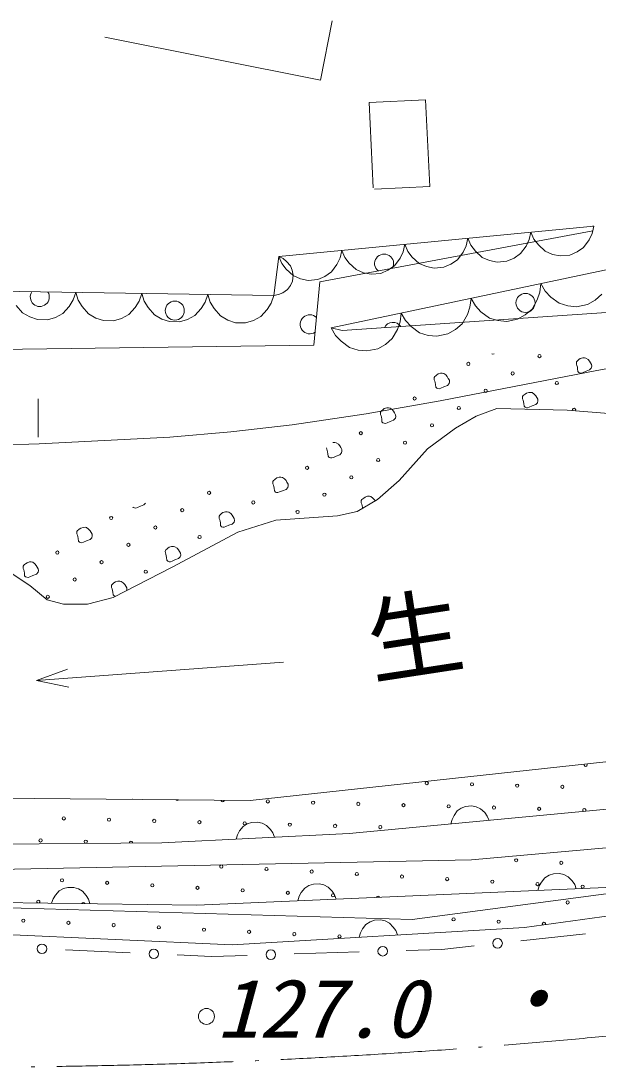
# Model space of a CAD drawing. Units: millimetres, scale not verified. Extents: x 40000 to 680000, y 20000 to 380000.
# Drawn here: x 197141 to 215187, y 262432 to 295153 of the extents above; entities that cross this region are included whole.
import ezdxf
from ezdxf.enums import TextEntityAlignment as Align

# ---------------------------------------------------------------- set-up
doc = ezdxf.new("R2010")
doc.units = ezdxf.units.MM
doc.header["$LTSCALE"] = 1000
doc.linetypes.add('USER3', pattern=[7.000001, 5.508197, -0.688525, 0.114754, -0.688525])
doc.layers.add('S-BGD', color=1, linetype='Continuous', lineweight=13)
doc.layers.add('S-BMK', color=3, linetype='USER3', lineweight=13)
doc.styles.add('ＭＳ ゴシック', font='')
doc.styles.get('ＭＳ ゴシック').set_extended_font_data('MS Gothic')

msp = doc.modelspace()

# ---------------------------------------------------------------- linework, layer by layer
at = {"layer": 'S-BGD'}
for p, q in [((206505, 293296), (206877, 295153)), ((199766, 294646), (206505, 293296)), ((209796, 292685), (208025, 292601)), ((208025, 292601), (208151, 289929)), ((209924, 289970), (209796, 292685)), ((208192, 289888), (209924, 289970)), ((205204, 287784), (215058, 288738)), ((215001, 288504), (215058, 288738)), ((215058, 288738), (215027, 288586)), ((215027, 288586), (206484, 286992)), ((211059, 288122), (211116, 288357)), ((211116, 288357), (211212, 288137)), ((212935, 288110), (213030, 288313)), ((213030, 288313), (213087, 288548)), ((213087, 288548), (213183, 288328)), ((213183, 288328), (213320, 288147)), ((214735, 288066), (214906, 288301)), ((214906, 288301), (215001, 288504)), ((207118, 287741), (207175, 287975)), ((207175, 287975), (207271, 287755)), ((209089, 287931), (209146, 288166)), ((209146, 288166), (209241, 287946)), ((209241, 287946), (209378, 287766)), ((210965, 287919), (211059, 288122)), ((211212, 288137), (211349, 287956)), ((211349, 287956), (211562, 287758)), ((212764, 287875), (212935, 288110)), ((213320, 288147), (213533, 287949)), ((213533, 287949), (213761, 287852)), ((214529, 287926), (214735, 288066)), ((205053, 286563), (205204, 287784)), ((205339, 287718), (205204, 287784)), ((205204, 287784), (205300, 287564)), ((205449, 287633), (205339, 287718)), ((205568, 287497), (205449, 287633)), ((207023, 287537), (207118, 287741)), ((207271, 287755), (207408, 287575)), ((208823, 287493), (208994, 287728)), ((208994, 287728), (209089, 287931)), ((209378, 287766), (209591, 287567)), ((210588, 287545), (210793, 287684)), ((210793, 287684), (210965, 287919)), ((211562, 287758), (211790, 287661)), ((211790, 287661), (212029, 287610)), ((212029, 287610), (212334, 287639)), ((212334, 287639), (212559, 287736)), ((212559, 287736), (212764, 287875)), ((213761, 287852), (214000, 287801)), ((214000, 287801), (214305, 287830)), ((214305, 287830), (214529, 287926)), ((205300, 287564), (205437, 287384)), ((205437, 287384), (205650, 287186)), ((205625, 287354), (205568, 287497)), ((205653, 287204), (205625, 287354)), ((206647, 287163), (206852, 287302)), ((206843, 285553), (215585, 287397)), ((206852, 287302), (207023, 287537)), ((207408, 287575), (207621, 287376)), ((207621, 287376), (207849, 287279)), ((208393, 287257), (208617, 287354)), ((208617, 287354), (208823, 287493)), ((209591, 287567), (209820, 287470)), ((209820, 287470), (210058, 287419)), ((210058, 287419), (210364, 287448)), ((210364, 287448), (210588, 287545)), ((205566, 286877), (205629, 287015)), ((205629, 287015), (205653, 287204)), ((205650, 287186), (205878, 287088)), ((205878, 287088), (206117, 287037)), ((206117, 287037), (206422, 287066)), ((206484, 286992), (206302, 285008)), ((206422, 287066), (206647, 287163)), ((207849, 287279), (208088, 287228)), ((208088, 287228), (208393, 287257)), ((188543, 286823), (205053, 286563)), ((198775, 286425), (198861, 286661)), ((198861, 286661), (198935, 286422)), ((205199, 286591), (205327, 286650)), ((205327, 286650), (205476, 286752)), ((205476, 286752), (205566, 286877)), ((213285, 286427), (213365, 286666)), ((213365, 286666), (213400, 286936)), ((213400, 286936), (213535, 286702)), ((213535, 286702), (213711, 286516)), ((198653, 286225), (198775, 286425)), ((198935, 286422), (199056, 286219)), ((200717, 286193), (200839, 286392)), ((200839, 286392), (200925, 286628)), ((200925, 286628), (200999, 286390)), ((200999, 286390), (201119, 286186)), ((202781, 286160), (202903, 286360)), ((202903, 286360), (202989, 286596)), ((202989, 286596), (203063, 286357)), ((203063, 286357), (203183, 286154)), ((204845, 286128), (204966, 286327)), ((204966, 286327), (205053, 286563)), ((205053, 286563), (205199, 286591)), ((222747, 286529), (207184, 285466)), ((211180, 286205), (211214, 286475)), ((211214, 286475), (211349, 286241)), ((213122, 286141), (213285, 286427)), ((213711, 286516), (213975, 286321)), ((213975, 286321), (214243, 286241)), ((214856, 286284), (215095, 286420)), ((215095, 286420), (215308, 286602)), ((196992, 286252), (197190, 286021)), ((197190, 286021), (197415, 285894)), ((198219, 285881), (198448, 286001)), ((198448, 286001), (198653, 286225)), ((199056, 286219), (199253, 285989)), ((199253, 285989), (199478, 285861)), ((200512, 285969), (200717, 286193)), ((201119, 286186), (201317, 285956)), ((202576, 285936), (202781, 286160)), ((203183, 286154), (203381, 285924)), ((204640, 285904), (204845, 286128)), ((208994, 285744), (209029, 286014)), ((209029, 286014), (209164, 285780)), ((211099, 285966), (211180, 286205)), ((211349, 286241), (211525, 286055)), ((211525, 286055), (211789, 285860)), ((212910, 285959), (213122, 286141)), ((214243, 286241), (214517, 286213)), ((214517, 286213), (214856, 286284)), ((197415, 285894), (197656, 285813)), ((197656, 285813), (197976, 285808)), ((197976, 285808), (198219, 285881)), ((199478, 285861), (199720, 285780)), ((199720, 285780), (200040, 285775)), ((200040, 285775), (200283, 285849)), ((200283, 285849), (200512, 285969)), ((201317, 285956), (201542, 285829)), ((201542, 285829), (201783, 285748)), ((201783, 285748), (202103, 285743)), ((202103, 285743), (202347, 285816)), ((202347, 285816), (202576, 285936)), ((203381, 285924), (203606, 285796)), ((203606, 285796), (203847, 285715)), ((203847, 285715), (204167, 285710)), ((204167, 285710), (204411, 285784)), ((204411, 285784), (204640, 285904)), ((208914, 285505), (208994, 285744)), ((209164, 285780), (209340, 285595)), ((210724, 285498), (210937, 285680)), ((210937, 285680), (211099, 285966)), ((211789, 285860), (212057, 285780)), ((212057, 285780), (212331, 285752)), ((212331, 285752), (212670, 285823)), ((212670, 285823), (212910, 285959)), ((207184, 285466), (206843, 285553)), ((206843, 285553), (206978, 285319)), ((208751, 285219), (208914, 285505)), ((209340, 285595), (209604, 285399)), ((209604, 285399), (209872, 285319)), ((210146, 285291), (210484, 285362)), ((210484, 285362), (210724, 285498)), ((206302, 285008), (196127, 284877)), ((206978, 285319), (207154, 285134)), ((207154, 285134), (207418, 284938)), ((208299, 284901), (208538, 285037)), ((208538, 285037), (208751, 285219)), ((209872, 285319), (210146, 285291)), ((215144, 284220), (220053, 285118)), ((207418, 284938), (207686, 284858)), ((207686, 284858), (207960, 284830)), ((207960, 284830), (208299, 284901)), ((211900, 284733), (211866, 284737)), ((211933, 284745), (211900, 284733)), ((214507, 284458), (214509, 284486)), ((214509, 284413), (214507, 284458)), ((214509, 284486), (214528, 284515)), ((214527, 284372), (214509, 284413)), ((214539, 284327), (214527, 284372)), ((214528, 284515), (214555, 284537)), ((214555, 284537), (214583, 284561)), ((214583, 284561), (214630, 284595)), ((214630, 284595), (214705, 284617)), ((214705, 284617), (214762, 284619)), ((214762, 284619), (214808, 284609)), ((214808, 284609), (214874, 284564)), ((214874, 284564), (214919, 284512)), ((214919, 284512), (214950, 284460)), ((214950, 284460), (214982, 284404)), ((214988, 284350), (214975, 284294)), ((214982, 284404), (214988, 284350)), ((210063, 284000), (210082, 284029)), ((210082, 284029), (210109, 284052)), ((210109, 284052), (210137, 284075)), ((210137, 284075), (210184, 284110)), ((210184, 284110), (210259, 284132)), ((210252, 283267), (215144, 284220)), ((210259, 284132), (210316, 284134)), ((210316, 284134), (210362, 284124)), ((210362, 284124), (210428, 284079)), ((210428, 284079), (210473, 284027)), ((210473, 284027), (210504, 283974)), ((214548, 284269), (214539, 284327)), ((214554, 284187), (214548, 284269)), ((214587, 284153), (214554, 284187)), ((214626, 284139), (214587, 284153)), ((214665, 284135), (214626, 284139)), ((214718, 284155), (214665, 284135)), ((214810, 284196), (214718, 284155)), ((214921, 284237), (214810, 284196)), ((214975, 284294), (214921, 284237)), ((210061, 283973), (210063, 284000)), ((210063, 283928), (210061, 283973)), ((210081, 283887), (210063, 283928)), ((210093, 283842), (210081, 283887)), ((210102, 283783), (210093, 283842)), ((210109, 283701), (210102, 283783)), ((210141, 283668), (210109, 283701)), ((210364, 283710), (210272, 283670)), ((210475, 283751), (210364, 283710)), ((210530, 283809), (210475, 283751)), ((210504, 283974), (210537, 283918)), ((210542, 283865), (210530, 283809)), ((210537, 283918), (210542, 283865)), ((210180, 283654), (210141, 283668)), ((210219, 283650), (210180, 283654)), ((210272, 283670), (210219, 283650)), ((212826, 283375), (212828, 283402)), ((212827, 283330), (212826, 283375)), ((212828, 283402), (212847, 283432)), ((212847, 283432), (212874, 283454)), ((212874, 283454), (212902, 283477)), ((212902, 283477), (212949, 283512)), ((212949, 283512), (213024, 283534)), ((213024, 283534), (213081, 283536)), ((213081, 283536), (213127, 283526)), ((213127, 283526), (213193, 283481)), ((213193, 283481), (213238, 283429)), ((213238, 283429), (213269, 283376)), ((213269, 283376), (213301, 283321)), ((197679, 283332), (197680, 282132)), ((207937, 282863), (210252, 283267)), ((208503, 283026), (208578, 283049)), ((208578, 283049), (208635, 283050)), ((208635, 283050), (208681, 283040)), ((208681, 283040), (208747, 282995)), ((212845, 283289), (212827, 283330)), ((212858, 283244), (212845, 283289)), ((212867, 283186), (212858, 283244)), ((212873, 283104), (212867, 283186)), ((212906, 283070), (212873, 283104)), ((212945, 283056), (212906, 283070)), ((212984, 283052), (212945, 283056)), ((213037, 283072), (212984, 283052)), ((213128, 283112), (213037, 283072)), ((213240, 283154), (213128, 283112)), ((213294, 283211), (213240, 283154)), ((213306, 283267), (213294, 283211)), ((213301, 283321), (213306, 283267)), ((205623, 282521), (207937, 282863)), ((208380, 282889), (208382, 282917)), ((208382, 282844), (208380, 282889)), ((208382, 282917), (208401, 282946)), ((208400, 282803), (208382, 282844)), ((208412, 282758), (208400, 282803)), ((208401, 282946), (208428, 282969)), ((208421, 282700), (208412, 282758)), ((208428, 282969), (208456, 282992)), ((208456, 282992), (208503, 283026)), ((208747, 282995), (208792, 282943)), ((208792, 282943), (208823, 282891)), ((208848, 282725), (208794, 282668)), ((208823, 282891), (208856, 282835)), ((208861, 282782), (208848, 282725)), ((208856, 282835), (208861, 282782)), ((210733, 282414), (211376, 282790)), ((211376, 282790), (212019, 283031)), ((212019, 283031), (214217, 282980)), ((214217, 282980), (216161, 282821)), ((203708, 282297), (205623, 282521)), ((208428, 282618), (208421, 282700)), ((208460, 282584), (208428, 282618)), ((208499, 282571), (208460, 282584)), ((208538, 282566), (208499, 282571)), ((208591, 282587), (208538, 282566)), ((208683, 282627), (208591, 282587)), ((208794, 282668), (208683, 282627)), ((209849, 281770), (210733, 282414)), ((197716, 281929), (201798, 282134)), ((201798, 282134), (203708, 282297)), ((193639, 281784), (197716, 281929)), ((206701, 281761), (206699, 281803)), ((206719, 281720), (206701, 281761)), ((206897, 281965), (206954, 281967)), ((206954, 281967), (207000, 281957)), ((207000, 281957), (207066, 281912)), ((207066, 281912), (207111, 281860)), ((207111, 281860), (207142, 281807)), ((207142, 281807), (207174, 281752)), ((207174, 281752), (207179, 281698)), ((208965, 280777), (209849, 281770)), ((206731, 281675), (206719, 281720)), ((206740, 281617), (206731, 281675)), ((206746, 281535), (206740, 281617)), ((206779, 281501), (206746, 281535)), ((206818, 281487), (206779, 281501)), ((206857, 281483), (206818, 281487)), ((206910, 281503), (206857, 281483)), ((207001, 281544), (206910, 281503)), ((207113, 281585), (207001, 281544)), ((207167, 281642), (207113, 281585)), ((207179, 281698), (207167, 281642)), ((205018, 280723), (205020, 280750)), ((205020, 280750), (205039, 280779)), ((205039, 280779), (205065, 280802)), ((205065, 280802), (205094, 280825)), ((205094, 280825), (205141, 280860)), ((205141, 280860), (205216, 280882)), ((205216, 280882), (205272, 280884)), ((205272, 280884), (205319, 280874)), ((205319, 280874), (205385, 280829)), ((205385, 280829), (205430, 280777)), ((205430, 280777), (205460, 280724)), ((208295, 280187), (208965, 280777)), ((205019, 280678), (205018, 280723)), ((205037, 280637), (205019, 280678)), ((205049, 280592), (205037, 280637)), ((205059, 280534), (205049, 280592)), ((205065, 280452), (205059, 280534)), ((205097, 280418), (205065, 280452)), ((205228, 280420), (205175, 280400)), ((205320, 280460), (205228, 280420)), ((205431, 280501), (205320, 280460)), ((205486, 280559), (205431, 280501)), ((205460, 280724), (205493, 280668)), ((205498, 280615), (205486, 280559)), ((205493, 280668), (205498, 280615)), ((205137, 280404), (205097, 280418)), ((205175, 280400), (205137, 280404)), ((207653, 279811), (208295, 280187)), ((207782, 280125), (207784, 280152)), ((207784, 280080), (207782, 280125)), ((207784, 280152), (207803, 280182)), ((207803, 280182), (207830, 280204)), ((207830, 280204), (207858, 280227)), ((207858, 280227), (207905, 280262)), ((207905, 280262), (207980, 280284)), ((207980, 280284), (208037, 280286)), ((208037, 280286), (208083, 280276)), ((208083, 280276), (208149, 280231)), ((208149, 280231), (208194, 280179)), ((208194, 280179), (208216, 280141)), ((200652, 279932), (200641, 279943)), ((200691, 279919), (200652, 279932)), ((200730, 279914), (200691, 279919)), ((200783, 279935), (200730, 279914)), ((200875, 279975), (200783, 279935)), ((200986, 280016), (200875, 279975)), ((201038, 280071), (200986, 280016)), ((203412, 279742), (203459, 279776)), ((203459, 279776), (203535, 279799)), ((203535, 279799), (203591, 279800)), ((203591, 279800), (203638, 279790)), ((203638, 279790), (203703, 279745)), ((207036, 279677), (207653, 279811)), ((207802, 280039), (207784, 280080)), ((207814, 279994), (207802, 280039)), ((207823, 279936), (207814, 279994)), ((207825, 279912), (207823, 279936)), ((203336, 279639), (203339, 279667)), ((203338, 279594), (203336, 279639)), ((203356, 279553), (203338, 279594)), ((203339, 279667), (203358, 279696)), ((203368, 279508), (203356, 279553)), ((203358, 279696), (203384, 279719)), ((203377, 279450), (203368, 279508)), ((203384, 279368), (203377, 279450)), ((203384, 279719), (203412, 279742)), ((203703, 279745), (203748, 279693)), ((203748, 279693), (203779, 279641)), ((203805, 279475), (203750, 279418)), ((203779, 279641), (203812, 279585)), ((203817, 279532), (203805, 279475)), ((203812, 279585), (203817, 279532)), ((203927, 279165), (205106, 279541)), ((205106, 279541), (207036, 279677)), ((198891, 279154), (198893, 279182)), ((198892, 279109), (198891, 279154)), ((198893, 279182), (198912, 279211)), ((198912, 279211), (198939, 279233)), ((198939, 279233), (198967, 279256)), ((198967, 279256), (199014, 279291)), ((199014, 279291), (199089, 279313)), ((199089, 279313), (199146, 279315)), ((199146, 279315), (199192, 279305)), ((199192, 279305), (199258, 279260)), ((199258, 279260), (199303, 279208)), ((199303, 279208), (199334, 279155)), ((199334, 279155), (199366, 279100)), ((201873, 278064), (203927, 279165)), ((203416, 279334), (203384, 279368)), ((203456, 279321), (203416, 279334)), ((203494, 279316), (203456, 279321)), ((203547, 279337), (203494, 279316)), ((203639, 279377), (203547, 279337)), ((203750, 279418), (203639, 279377)), ((198910, 279068), (198892, 279109)), ((198923, 279023), (198910, 279068)), ((198932, 278965), (198923, 279023)), ((198938, 278883), (198932, 278965)), ((198971, 278849), (198938, 278883)), ((199010, 278835), (198971, 278849)), ((199049, 278831), (199010, 278835)), ((199102, 278851), (199049, 278831)), ((199193, 278892), (199102, 278851)), ((199305, 278933), (199193, 278892)), ((199359, 278990), (199305, 278933)), ((199371, 279046), (199359, 278990)), ((199366, 279100), (199371, 279046)), ((201655, 278556), (201657, 278584)), ((201657, 278511), (201655, 278556)), ((201657, 278584), (201676, 278613)), ((201675, 278470), (201657, 278511)), ((201687, 278425), (201675, 278470)), ((201676, 278613), (201703, 278635)), ((201703, 278635), (201731, 278659)), ((201731, 278659), (201778, 278693)), ((201778, 278693), (201853, 278715)), ((201853, 278715), (201910, 278717)), ((201910, 278717), (201956, 278707)), ((201956, 278707), (202022, 278662)), ((202022, 278662), (202067, 278610)), ((202067, 278610), (202098, 278557)), ((202098, 278557), (202131, 278502)), ((202131, 278502), (202136, 278448)), ((196404, 278166), (197424, 277497)), ((197231, 278127), (197257, 278150)), ((197257, 278150), (197285, 278173)), ((197285, 278173), (197333, 278208)), ((197333, 278208), (197408, 278230)), ((197408, 278230), (197464, 278232)), ((197464, 278232), (197511, 278222)), ((197511, 278222), (197577, 278177)), ((197577, 278177), (197622, 278125)), ((201696, 278367), (201687, 278425)), ((201703, 278285), (201696, 278367)), ((201735, 278251), (201703, 278285)), ((201774, 278237), (201735, 278251)), ((201813, 278233), (201774, 278237)), ((201866, 278253), (201813, 278233)), ((201958, 278294), (201866, 278253)), ((202069, 278335), (201958, 278294)), ((202124, 278392), (202069, 278335)), ((202136, 278448), (202124, 278392)), ((197210, 278071), (197212, 278098)), ((197211, 278025), (197210, 278071)), ((197229, 277984), (197211, 278025)), ((197212, 278098), (197231, 278127)), ((197241, 277940), (197229, 277984)), ((197250, 277881), (197241, 277940)), ((197257, 277799), (197250, 277881)), ((197512, 277808), (197420, 277768)), ((197623, 277849), (197512, 277808)), ((197622, 278125), (197652, 278072)), ((197678, 277907), (197623, 277849)), ((197652, 278072), (197685, 278016)), ((197690, 277963), (197678, 277907)), ((197685, 278016), (197690, 277963)), ((200024, 277124), (201873, 278064)), ((197289, 277766), (197257, 277799)), ((197329, 277752), (197289, 277766)), ((197367, 277747), (197329, 277752)), ((197420, 277768), (197367, 277747)), ((197424, 277497), (197960, 277042)), ((199974, 277473), (199976, 277500)), ((199976, 277500), (199995, 277530)), ((199995, 277530), (200022, 277552)), ((200022, 277552), (200050, 277575)), ((200050, 277575), (200097, 277610)), ((200097, 277610), (200172, 277632)), ((200172, 277632), (200229, 277634)), ((200229, 277634), (200275, 277624)), ((200275, 277624), (200341, 277579)), ((200341, 277579), (200386, 277527)), ((200386, 277527), (200417, 277474)), ((199976, 277428), (199974, 277473)), ((199994, 277387), (199976, 277428)), ((200006, 277342), (199994, 277387)), ((200015, 277284), (200006, 277342)), ((200022, 277202), (200015, 277284)), ((200054, 277168), (200022, 277202)), ((200086, 277157), (200054, 277168)), ((200417, 277474), (200450, 277418)), ((200450, 277418), (200455, 277365)), ((200455, 277365), (200451, 277347)), ((197960, 277042), (198469, 276908)), ((198469, 276908), (199220, 276909)), ((199220, 276909), (200024, 277124)), ((205347, 275096), (197625, 274524)), ((197625, 274524), (198601, 274882)), ((198643, 274311), (197625, 274524)), ((204310, 270773), (221349, 272618)), ((179052, 271013), (204310, 270773)), ((222542, 271168), (207399, 269733)), ((210622, 270177), (210683, 270301)), ((210683, 270301), (210784, 270443)), ((210784, 270443), (210908, 270527)), ((210908, 270527), (211045, 270582)), ((211045, 270582), (211230, 270600)), ((211230, 270600), (211374, 270571)), ((211374, 270571), (211513, 270512)), ((211513, 270512), (211642, 270391)), ((211642, 270391), (211724, 270282)), ((211724, 270282), (211782, 270149)), ((203979, 269820), (204087, 269957)), ((204087, 269957), (204215, 270036)), ((204215, 270036), (204354, 270085)), ((204354, 270085), (204539, 270094)), ((204539, 270094), (204682, 270059)), ((204682, 270059), (204818, 269993)), ((204818, 269993), (204941, 269867)), ((210587, 270035), (210622, 270177)), ((211228, 268909), (225820, 270234)), ((207399, 269733), (201543, 269444)), ((203872, 269559), (203913, 269699)), ((203913, 269699), (203979, 269820)), ((204941, 269867), (205019, 269754)), ((205019, 269754), (205070, 269618)), ((201543, 269444), (186932, 269318)), ((195984, 268604), (211228, 268909)), ((224575, 268406), (212887, 266799)), ((213416, 268218), (213524, 268355)), ((213524, 268355), (213653, 268432)), ((213653, 268432), (213792, 268480)), ((213792, 268480), (213978, 268488)), ((213978, 268488), (214121, 268452)), ((214121, 268452), (214256, 268386)), ((214256, 268386), (214378, 268259)), ((198337, 267942), (198470, 268013)), ((198470, 268013), (198611, 268053)), ((198611, 268053), (198797, 268050)), ((198797, 268050), (198937, 268006)), ((198937, 268006), (199069, 267933)), ((217661, 268146), (202645, 267498)), ((205908, 267894), (206016, 268031)), ((206016, 268031), (206145, 268108)), ((206145, 268108), (206284, 268156)), ((206284, 268156), (206470, 268164)), ((206470, 268164), (206613, 268129)), ((206613, 268129), (206748, 268062)), ((206748, 268062), (206870, 267935)), ((209374, 267049), (217661, 268146)), ((213307, 267958), (213349, 268098)), ((213349, 268098), (213416, 268218)), ((214378, 268259), (214455, 268146)), ((214455, 268146), (214506, 268010)), ((202645, 267498), (186856, 267708)), ((186856, 267708), (209374, 267049)), ((198097, 267559), (198147, 267696)), ((198147, 267696), (198221, 267812)), ((198221, 267812), (198337, 267942)), ((199069, 267933), (199184, 267799)), ((199184, 267799), (199254, 267681)), ((199254, 267681), (199297, 267543)), ((205799, 267634), (205841, 267774)), ((205841, 267774), (205908, 267894)), ((206870, 267935), (206947, 267822)), ((206947, 267822), (206998, 267686)), ((208058, 266973), (208196, 267024)), ((208196, 267024), (208382, 267035)), ((208382, 267035), (208525, 267001)), ((203750, 266259), (189214, 266912)), ((212887, 266799), (203750, 266259)), ((207759, 266634), (207824, 266755)), ((207824, 266755), (207930, 266894)), ((207930, 266894), (208058, 266973)), ((208525, 267001), (208661, 266937)), ((208661, 266937), (208785, 266812)), ((208785, 266812), (208864, 266700)), ((208864, 266700), (208917, 266565)), ((207719, 266494), (207759, 266634)), ((212776, 266383), (214794, 266604)), ((198533, 266097), (200561, 266006)), ((205689, 265970), (207718, 266033)), ((209188, 266078), (210305, 266113)), ((210305, 266113), (211314, 266223)), ((202029, 265939), (203103, 265890)), ((203103, 265890), (204220, 265925))]:
    msp.add_line(p, q, dxfattribs=at)
for centre, radius in [((201952, 286091), 298), ((212918, 286333), 298), ((213355, 284669), 49.8), ((211132, 284426), 49.8), ((212514, 284127), 49.8), ((213897, 283828), 49.8), ((209451, 283343), 49.8), ((211674, 283586), 49.8), ((210833, 283044), 49.8), ((209993, 282502), 49.8), ((207770, 282259), 49.8), ((209152, 281961), 49.8), ((208311, 281419), 49.8), ((206089, 281176), 49.8), ((207471, 280877), 49.8), ((203025, 280392), 49.8), ((204407, 280093), 49.8), ((206630, 280336), 49.8), ((202185, 279850), 49.8), ((205790, 279794), 49.8), ((199962, 279607), 49.8), ((201344, 279308), 49.8), ((200503, 278767), 49.8), ((202726, 279010), 49.8), ((198280, 278524), 49.8), ((199663, 278225), 49.8), ((201045, 277926), 49.8), ((198822, 277683), 49.8), ((197982, 277142), 49.8), ((209830, 271313), 49.8), ((211243, 271274), 49.8), ((212657, 271235), 49.8), ((214071, 271196), 49.8), ((204862, 270741), 49.8), ((206276, 270703), 49.8), ((207690, 270664), 49.8), ((209104, 270625), 49.8), ((210517, 270586), 49.8), ((211931, 270548), 49.8), ((213345, 270509), 49.8), ((198482, 270209), 49.8), ((199895, 270170), 49.8), ((201309, 270131), 49.8), ((202723, 270093), 49.8), ((204136, 270054), 49.8), ((205550, 270015), 49.8), ((206964, 269976), 49.8), ((208377, 269938), 49.8), ((197755, 269521), 49.8), ((199169, 269483), 49.8), ((204820, 268626), 49.8), ((212625, 268900), 49.8), ((214037, 268821), 49.8), ((198426, 268273), 49.8), ((206232, 268547), 49.8), ((207644, 268469), 49.8), ((209056, 268390), 49.8), ((210468, 268312), 49.8), ((199838, 268195), 49.8), ((201250, 268116), 49.8), ((202662, 268038), 49.8), ((204074, 267959), 49.8), ((211880, 268233), 49.8), ((213292, 268155), 49.8), ((214704, 268076), 49.8), ((205486, 267881), 49.8), ((206898, 267802), 49.8), ((214234, 267581), 49.8), ((197214, 267013), 49.8), ((210668, 267051), 49.8), ((212080, 266980), 49.8), ((198627, 266943), 49.8), ((200039, 266873), 49.8), ((201452, 266802), 49.8), ((202864, 266732), 49.8), ((204276, 266661), 49.8), ((205689, 266591), 49.8), ((207101, 266521), 49.8), ((212045, 266303), 149), ((197799, 266131), 149), ((201295, 265972), 149), ((204955, 265948), 149), ((208453, 266055), 149), ((202942, 264017), 249)]:
    msp.add_circle(centre, radius, dxfattribs=at)
for centre, radius, start, end in [((215042, 289030), 298, 263.7507, 272.7364), ((208497, 287561), 298, 330.99, 230.1503), ((197731, 286518), 298, 146.5826, 31.6103), ((206173, 285664), 298, 45.5609, 303.99), ((208773, 285428), 298, 33.2137, 154.5993), ((214438, 282988), 49.8, 323.7784, 206.867), ((214797, 271884), 49.8, 156.5971, 35.76), ((200621, 270858), 49.8, 262.3079, 276.6054), ((202035, 270819), 49.8, 208.3391, 330.5742), ((203449, 270780), 49.8, 177.9554, 0.9579), ((214758, 270470), 49.8, 313.0457, 237.7774), ((200583, 269444), 49.8, 351.1489, 189.8417), ((203407, 268705), 49.8, 106.8232, 75.4686), ((208310, 267724), 49.8, 24.7426, 160.1985), ((197681, 267607), 49.8, 300.1377, 238.3355), ((199093, 267528), 49.8, 19.2918, 159.1815), ((213493, 266910), 49.8, 334.8086, 220.8484)]:
    msp.add_arc(centre, radius, start, end, dxfattribs=at)
at = {"layer": 'S-BMK'}
msp.add_arc((195342, 472018), 209586, 265.05904, 282.37646, dxfattribs=at)

# ---------------------------------------------------------------- texts
at = {"layer": 'S-BGD', "style": 'ＭＳ ゴシック', "oblique": 15, "width": 1.05}
msp.add_text('127.0', height=1833, dxfattribs=at).set_placement((203264, 262803), align=Align.BOTTOM_LEFT)
at = {"layer": 'S-BGD', "style": 'ＭＳ ゴシック', "oblique": 15}
msp.add_text('・', height=1833, dxfattribs=at).set_placement((211841, 263085), align=Align.BOTTOM_LEFT)
at = {"layer": 'S-BGD', "insert": (208174, 274345), "char_height": 2199, "attachment_point": 7, "rotation": 8.7, "style": 'ＭＳ ゴシック'}
msp.add_mtext('\\T3.07;生見川', dxfattribs=at)

doc.saveas('drawing.dxf')
